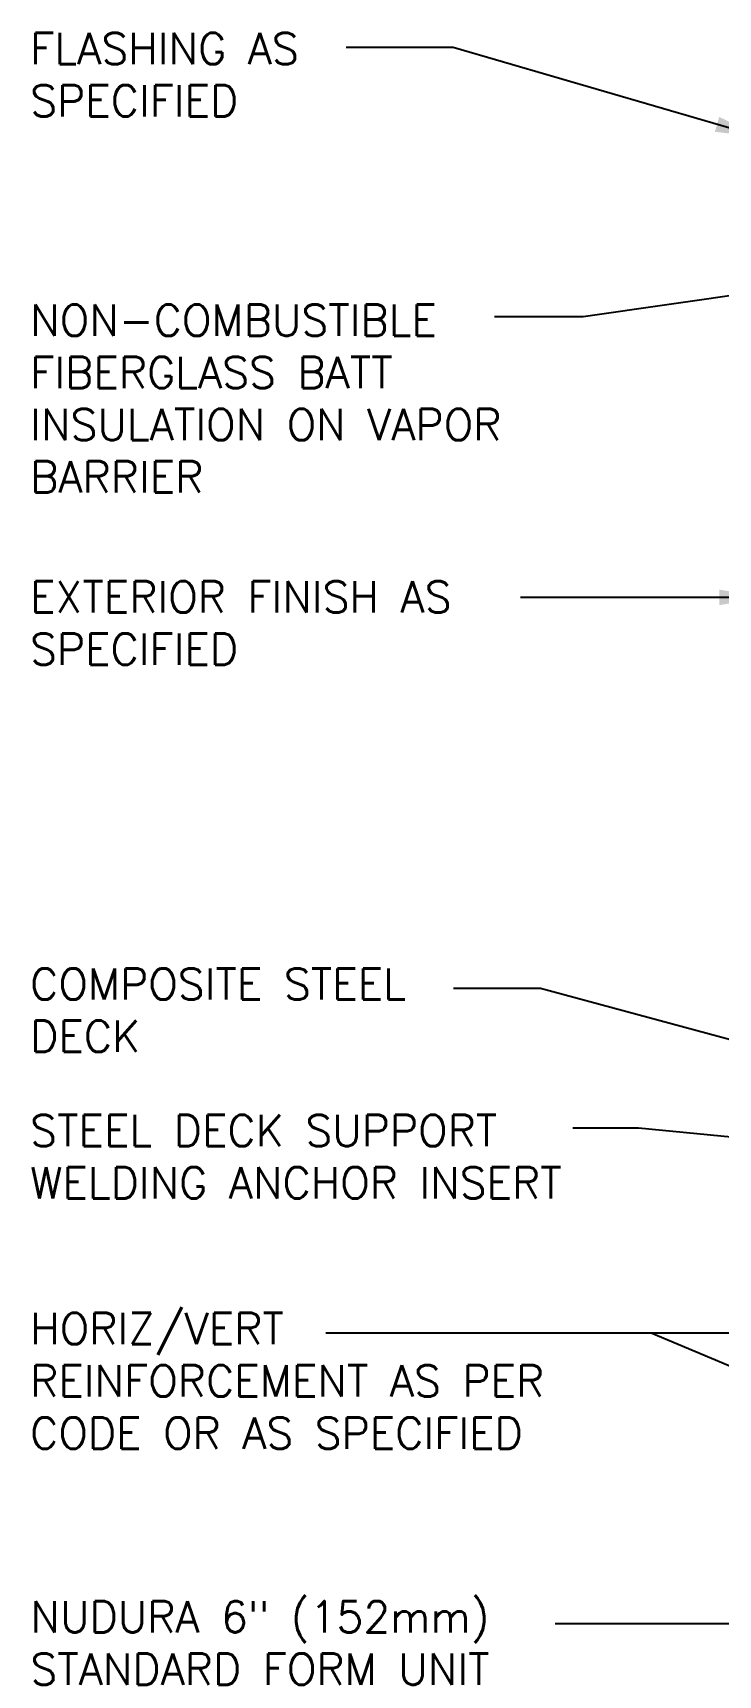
# Model space of a CAD drawing. Header units: inches. Extents: x 100.4 to 149.2, y 191.1 to 268.4.
# Drawn here: x 100.44 to 116.85, y 229.06 to 268.38 of the extents above; entities that cross this region are included whole.
import ezdxf

# ---------------------------------------------------------------- set-up
doc = ezdxf.new("R2010")
doc.units = ezdxf.units.IN
doc.header["$LTSCALE"] = 0.5
doc.header["$MEASUREMENT"] = 0
doc.layers.add('TEXT', color=4, linetype='Continuous')
doc.styles.add('DIM', font='romans.shx', dxfattribs={"width": 0.7})
doc.styles.add('ROMANS', font='romans.shx', dxfattribs={"height": 1.125})
doc.dimstyles.new('ext_12', dxfattribs={"dimscale": 12, "dimtxt": 0.09375, "dimasz": 0.09375, "dimexe": 0.09375, "dimexo": 0.0625, "dimgap": 0.0625, "dimtad": 1, "dimdec": 1, "dimzin": 3, "dimdsep": 46, "dimlunit": 4, "dimtxsty": 'DIM', "dimcen": 0.09, "dimdle": 0.09375, "dimclrt": 4, "dimadec": 0, "dimazin": 0, "dimtfac": 1, "dimtdec": 1, "dimtmove": 2, "dimatfit": 3, "dimfxl": 1, "dimfrac": 2, "dimtolj": 1, "dimtzin": 0, "dimarcsym": 0})

msp = doc.modelspace()

# ---------------------------------------------------------------- texts
at = {"layer": 'TEXT', "char_height": 0.75, "attachment_point": 1, "style": 'ROMANS'}
for s, insert, width in [('FLASHING AS \\PSPECIFIED', (100.38, 268.377), 8.7776), ('NON-COMBUSTIBLE\\PFIBERGLASS BATT INSULATION ON VAPOR BARRIER', (100.38, 261.872), 12.44051), ('EXTERIOR FINISH AS SPECIFIED', (100.374, 255.247), 12.44051), ('COMPOSITE STEEL DECK', (100.378, 245.979), 10.99211), ('STEEL DECK SUPPORT WELDING ANCHOR INSERT', (100.378, 242.471), 14.65126), ('HORIZ/VERT REINFORCEMENT AS PER CODE OR AS SPECIFIED', (100.378, 237.727), 14.65126), ('NUDURA 6" (152mm) STANDARD FORM UNIT', (100.385, 230.828), 13.12656)]:
    msp.add_mtext(s, dxfattribs=dict(at, insert=insert, width=width))

# ---------------------------------------------------------------- leaders
at = {"layer": 'TEXT'}
for points, override in [([(117.906, 265.872), (110.503, 268.025), (107.943, 268.025)], {"dimgap": 0.0625, "dimtad": 0}), ([(121.991, 262.778), (113.619, 261.577), (111.5, 261.577)], {"dimtad": 0}), ([(126.963, 241.616), (112.598, 245.5), (110.515, 245.5)], {"dimgap": 0.0625, "dimtad": 0}), ([(124.149, 241.259), (114.943, 242.156), (113.375, 242.156)], {"dimgap": 0.0625, "dimtad": 0}), ([(123.04, 237.248), (107.458, 237.248)], {"dimgap": 0.0625, "dimtad": 0}), ([(124.044, 233.522), (115.249, 237.248), (107.458, 237.248)], {"dimgap": 0.0625, "dimtad": 0}), ([(119.348, 230.282), (112.949, 230.282)], {"dimgap": 0.0625, "dimtad": 0})]:
    msp.add_leader(points, dimstyle='ext_12', override=override, dxfattribs=at)
at = {"layer": 'TEXT', "color": 4}
msp.add_leader([(118.007, 254.861), (112.118, 254.861)], dimstyle='ext_12', override={"dimgap": 0.0625, "dimtad": 0}, dxfattribs=at)

doc.saveas('drawing.dxf')
